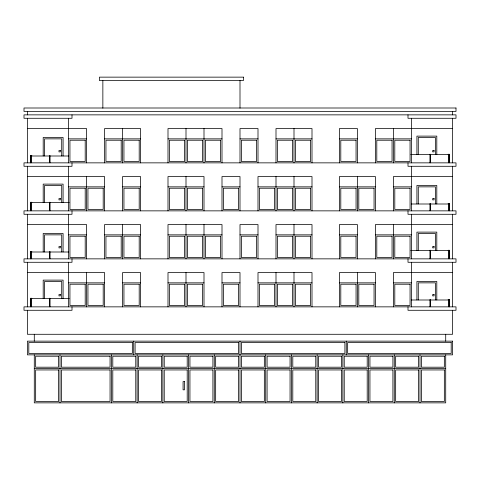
<?xml version="1.0" encoding="UTF-8"?>
<svg xmlns="http://www.w3.org/2000/svg" width="480" height="480" viewBox="0 0 480 480"><rect width="100%" height="100%" fill="white"/><g stroke="black" fill="none" stroke-linecap="round" stroke-linejoin="round"><path stroke-width="0.72" d="M430.626 154.626L448.458 154.626L448.116 154.284L449.484 154.284L449.142 154.626L449.142 162.708M430.626 204L448.458 204L448.116 203.658L449.484 203.658L449.142 204L449.142 210.858M430.626 250.626L448.458 250.626L448.116 250.284L449.484 250.284L449.142 250.626L449.142 258.708M430.626 300L448.458 300L448.116 299.658L449.484 299.658L449.142 300L449.142 306.858M27.426 128.574L86.574 128.574L86.574 162.858M452.574 128.574L375.426 128.574L375.426 162.858M68.574 138.858L86.574 138.858M104.574 138.858L140.574 138.858M168 138.858L222 138.858M240 138.858L258 138.858M276 138.858L312 138.858M339.426 138.858L357.426 138.858M375.426 138.858L411.426 138.858M410.796 154.626L429.942 154.626M30.516 162.744L30.516 155.658L31.884 155.658L31.542 156L49.374 156M50.058 156L68.574 156M27.426 176.574L104.574 176.574L104.574 210.858M452.574 176.574L393.426 176.574L393.426 210.858M68.574 186.858L104.574 186.858M122.574 186.858L140.574 186.858M168 186.858L204 186.858M222 186.858L240 186.858M258 186.858L312 186.858M339.426 186.858L375.426 186.858M393.426 186.858L411.426 186.858M30.516 210.786L30.516 202.284L31.884 202.284L31.542 202.626L49.374 202.626M50.058 202.626L69.204 202.626M411.426 204L429.942 204M27.426 224.574L86.574 224.574L86.574 258.858M452.574 224.574L375.426 224.574L375.426 258.858M68.574 234.858L86.574 234.858M104.574 234.858L140.574 234.858M168 234.858L222 234.858M240 234.858L258 234.858M276 234.858L312 234.858M339.426 234.858L357.426 234.858M375.426 234.858L411.426 234.858M410.796 250.626L429.942 250.626M30.516 258.744L30.516 251.658L31.884 251.658L31.542 252L49.374 252M50.058 252L68.574 252M27.426 272.574L104.574 272.574L104.574 306.858M452.574 272.574L393.426 272.574L393.426 306.858M68.574 282.858L104.574 282.858M122.574 282.858L140.574 282.858M168 282.858L204 282.858M222 282.858L240 282.858M258 282.858L312 282.858M339.426 282.858L375.426 282.858M393.426 282.858L411.426 282.858M30.516 306.786L30.516 298.284L31.884 298.284L31.542 298.626L49.374 298.626M50.058 298.626L69.204 298.626M411.426 300L429.942 300M34.284 368.574L445.716 368.574M30.516 155.658L30.858 156L30.858 162.858M30.516 202.284L30.858 202.626L30.858 210.708M30.516 251.658L30.858 252L30.858 258.858M30.516 298.284L30.858 298.626L30.858 306.708M452.574 111.426L452.574 114.858M452.574 118.284L452.574 162.858M452.574 166.284L452.574 210.858M452.574 214.284L452.574 258.858M452.574 262.284L452.574 306.858M452.574 310.284L452.574 334.284L27.426 334.284L27.426 310.284M449.484 154.284L449.484 162.786M449.484 203.658L449.484 210.744M449.484 250.284L449.484 258.786M449.484 299.658L449.484 306.744M448.458 154.284L448.458 162.786M448.458 203.658L448.458 210.744M448.458 250.284L448.458 258.786M448.458 299.658L448.458 306.744M445.716 334.284L445.716 341.142M445.716 354.858L445.716 402.858L34.284 402.858L34.284 354.858M436.8 154.578L436.8 136.116L416.916 136.116L416.916 154.578M436.8 203.946L436.8 185.484L416.916 185.484L416.916 203.946M436.8 250.578L436.8 232.116L416.916 232.116L416.916 250.578M436.8 299.946L436.8 281.484L416.916 281.484L416.916 299.946M435.426 154.536L435.426 137.484L418.284 137.484L418.284 154.536M435.426 203.91L435.426 186.858L418.284 186.858L418.284 203.91M435.426 250.536L435.426 233.484L418.284 233.484L418.284 250.536M435.426 299.91L435.426 282.858L418.284 282.858L418.284 299.91M430.626 162.786L430.626 154.284L429.942 154.284L429.942 162.786M430.626 210.744L430.626 203.658L429.942 203.658L429.942 210.744M430.626 258.786L430.626 250.284L429.942 250.284L429.942 258.786M430.626 306.744L430.626 299.658L429.942 299.658L429.942 306.744M420 354.858L420 402.858M411.426 118.284L411.426 162.858M411.426 166.284L411.426 210.858M411.426 214.284L411.426 258.858M411.426 262.284L411.426 306.858M408 114.858L408 118.284L456 118.284L456 114.858L24 114.858L24 118.284L72 118.284L72 114.858M408 162.858L408 166.284L456 166.284L456 162.858L24 162.858L24 166.284L72 166.284L72 162.858M408 210.858L408 214.284L456 214.284L456 210.858L24 210.858L24 214.284L72 214.284L72 210.858M408 258.858L408 262.284L456 262.284L456 258.858L24 258.858L24 262.284L72 262.284L72 258.858M408 306.858L408 310.284L456 310.284L456 306.858L24 306.858L24 310.284L72 310.284L72 306.858M394.284 354.858L394.284 402.858M393.426 128.574L393.426 162.858M393.426 224.574L393.426 258.858M375.426 210.858L375.426 176.574L339.426 176.574L339.426 210.858M375.426 306.858L375.426 272.574L339.426 272.574L339.426 306.858M368.574 354.858L368.574 402.858M357.426 162.858L357.426 128.574L339.426 128.574L339.426 162.858M357.426 176.574L357.426 210.858M357.426 258.858L357.426 224.574L339.426 224.574L339.426 258.858M357.426 272.574L357.426 306.858M346.284 341.142L346.284 354.858M342.858 354.858L342.858 402.858M317.142 354.858L317.142 402.858M312 162.858L312 128.574L276 128.574L276 162.858M312 210.858L312 176.574L258 176.574L258 210.858M312 258.858L312 224.574L276 224.574L276 258.858M312 306.858L312 272.574L258 272.574L258 306.858M294 128.574L294 162.858M294 176.574L294 210.858M294 224.574L294 258.858M294 272.574L294 306.858M291.426 354.858L291.426 402.858M276 176.574L276 210.858M276 272.574L276 306.858M265.716 354.858L265.716 402.858M258 162.858L258 128.574L240 128.574L240 162.858M258 258.858L258 224.574L240 224.574L240 258.858M240 80.574L240 108.15M240 210.858L240 176.574L222 176.574L222 210.858M240 306.858L240 272.574L222 272.574L222 306.858M240 341.142L240 402.858M222 162.858L222 128.574L168 128.574L168 162.858M222 258.858L222 224.574L168 224.574L168 258.858M214.284 354.858L214.284 402.858M204 128.574L204 162.858M204 210.858L204 176.574L168 176.574L168 210.858M204 224.574L204 258.858M204 306.858L204 272.574L168 272.574L168 306.858M188.574 354.858L188.574 402.858M186 128.574L186 162.858M186 176.574L186 210.858M186 224.574L186 258.858M186 272.574L186 306.858M162.858 354.858L162.858 402.858M140.574 162.858L140.574 128.574L104.574 128.574L104.574 162.858M140.574 210.858L140.574 176.574L122.574 176.574L122.574 210.858M140.574 258.858L140.574 224.574L104.574 224.574L104.574 258.858M140.574 306.858L140.574 272.574L122.574 272.574L122.574 306.858M137.142 354.858L137.142 402.858M133.716 341.142L133.716 354.858M122.574 128.574L122.574 162.858M122.574 224.574L122.574 258.858M111.426 354.858L111.426 402.858M102.858 80.574L102.858 108.15M86.574 176.574L86.574 210.858M86.574 272.574L86.574 306.858M68.574 118.284L68.574 162.858M68.574 166.284L68.574 210.858M68.574 214.284L68.574 258.858M68.574 262.284L68.574 306.858M63.084 155.946L63.084 137.484L43.2 137.484L43.2 155.946M63.084 202.578L63.084 184.116L43.2 184.116L43.2 202.578M63.084 251.946L63.084 233.484L43.2 233.484L43.2 251.946M63.084 298.578L63.084 280.116L43.2 280.116L43.2 298.578M61.716 155.91L61.716 138.858L44.574 138.858L44.574 155.91M61.716 202.536L61.716 185.484L44.574 185.484L44.574 202.536M61.716 251.91L61.716 234.858L44.574 234.858L44.574 251.91M61.716 298.536L61.716 281.484L44.574 281.484L44.574 298.536M60 354.858L60 402.858M50.058 162.744L50.058 155.658L49.374 155.658L49.374 162.744M50.058 210.786L50.058 202.284L49.374 202.284L49.374 210.786M50.058 258.744L50.058 251.658L49.374 251.658L49.374 258.744M50.058 306.786L50.058 298.284L49.374 298.284L49.374 306.786M34.284 334.284L34.284 341.142M31.542 155.658L31.542 162.744M31.542 202.284L31.542 210.786M31.542 251.658L31.542 258.744M31.542 298.284L31.542 306.786M27.426 111.426L27.426 114.858M27.426 118.284L27.426 162.858M27.426 166.284L27.426 210.858M27.426 214.284L27.426 258.858M27.426 262.284L27.426 306.858M243.426 77.142L99.426 77.142L99.426 80.574L243.426 80.574L243.426 77.142M456 108L24 108L24 111.426L456 111.426L456 108M85.2 140.226L69.942 140.226L69.942 161.484L85.2 161.484L85.2 140.226M121.2 140.226L105.942 140.226L105.942 161.484L121.2 161.484L121.2 140.226M139.2 140.226L123.942 140.226L123.942 161.484L139.2 161.484L139.2 140.226M184.626 140.226L169.374 140.226L169.374 161.484L184.626 161.484L184.626 140.226M202.626 140.226L187.374 140.226L187.374 161.484L202.626 161.484L202.626 140.226M220.626 140.226L205.374 140.226L205.374 161.484L220.626 161.484L220.626 140.226M256.626 140.226L241.374 140.226L241.374 161.484L256.626 161.484L256.626 140.226M292.626 140.226L277.374 140.226L277.374 161.484L292.626 161.484L292.626 140.226M310.626 140.226L295.374 140.226L295.374 161.484L310.626 161.484L310.626 140.226M356.058 140.226L340.8 140.226L340.8 161.484L356.058 161.484L356.058 140.226M392.058 140.226L376.8 140.226L376.8 161.484L392.058 161.484L392.058 140.226M410.058 140.226L394.8 140.226L394.8 161.484L410.058 161.484L410.058 140.226M60.342 150.516L58.974 150.516L58.974 151.884L60.342 151.884L60.342 150.516M434.058 150.516L432.684 150.516L432.684 151.884L434.058 151.884L434.058 150.516M85.2 188.226L69.942 188.226L69.942 209.484L85.2 209.484L85.2 188.226M103.2 188.226L87.942 188.226L87.942 209.484L103.2 209.484L103.2 188.226M139.2 188.226L123.942 188.226L123.942 209.484L139.2 209.484L139.2 188.226M184.626 188.226L169.374 188.226L169.374 209.484L184.626 209.484L184.626 188.226M202.626 188.226L187.374 188.226L187.374 209.484L202.626 209.484L202.626 188.226M238.626 188.226L223.374 188.226L223.374 209.484L238.626 209.484L238.626 188.226M274.626 188.226L259.374 188.226L259.374 209.484L274.626 209.484L274.626 188.226M292.626 188.226L277.374 188.226L277.374 209.484L292.626 209.484L292.626 188.226M310.626 188.226L295.374 188.226L295.374 209.484L310.626 209.484L310.626 188.226M356.058 188.226L340.8 188.226L340.8 209.484L356.058 209.484L356.058 188.226M374.058 188.226L358.8 188.226L358.8 209.484L374.058 209.484L374.058 188.226M410.058 188.226L394.8 188.226L394.8 209.484L410.058 209.484L410.058 188.226M60.342 198.516L58.974 198.516L58.974 199.884L60.342 199.884L60.342 198.516M434.058 198.516L432.684 198.516L432.684 199.884L434.058 199.884L434.058 198.516M85.2 236.226L69.942 236.226L69.942 257.484L85.2 257.484L85.2 236.226M121.2 236.226L105.942 236.226L105.942 257.484L121.2 257.484L121.2 236.226M139.2 236.226L123.942 236.226L123.942 257.484L139.2 257.484L139.2 236.226M184.626 236.226L169.374 236.226L169.374 257.484L184.626 257.484L184.626 236.226M202.626 236.226L187.374 236.226L187.374 257.484L202.626 257.484L202.626 236.226M220.626 236.226L205.374 236.226L205.374 257.484L220.626 257.484L220.626 236.226M256.626 236.226L241.374 236.226L241.374 257.484L256.626 257.484L256.626 236.226M292.626 236.226L277.374 236.226L277.374 257.484L292.626 257.484L292.626 236.226M310.626 236.226L295.374 236.226L295.374 257.484L310.626 257.484L310.626 236.226M356.058 236.226L340.8 236.226L340.8 257.484L356.058 257.484L356.058 236.226M392.058 236.226L376.8 236.226L376.8 257.484L392.058 257.484L392.058 236.226M410.058 236.226L394.8 236.226L394.8 257.484L410.058 257.484L410.058 236.226M60.342 246.516L58.974 246.516L58.974 247.884L60.342 247.884L60.342 246.516M434.058 246.516L432.684 246.516L432.684 247.884L434.058 247.884L434.058 246.516M85.2 284.226L69.942 284.226L69.942 305.484L85.2 305.484L85.2 284.226M103.2 284.226L87.942 284.226L87.942 305.484L103.2 305.484L103.2 284.226M139.2 284.226L123.942 284.226L123.942 305.484L139.2 305.484L139.2 284.226M184.626 284.226L169.374 284.226L169.374 305.484L184.626 305.484L184.626 284.226M202.626 284.226L187.374 284.226L187.374 305.484L202.626 305.484L202.626 284.226M238.626 284.226L223.374 284.226L223.374 305.484L238.626 305.484L238.626 284.226M274.626 284.226L259.374 284.226L259.374 305.484L274.626 305.484L274.626 284.226M292.626 284.226L277.374 284.226L277.374 305.484L292.626 305.484L292.626 284.226M310.626 284.226L295.374 284.226L295.374 305.484L310.626 305.484L310.626 284.226M356.058 284.226L340.8 284.226L340.8 305.484L356.058 305.484L356.058 284.226M374.058 284.226L358.8 284.226L358.8 305.484L374.058 305.484L374.058 284.226M410.058 284.226L394.8 284.226L394.8 305.484L410.058 305.484L410.058 284.226M60.342 294.516L58.974 294.516L58.974 295.884L60.342 295.884L60.342 294.516M434.058 294.516L432.684 294.516L432.684 295.884L434.058 295.884L434.058 294.516M452.574 341.142L27.426 341.142L27.426 354.858L452.574 354.858L452.574 341.142M132.342 342.516L28.8 342.516L28.8 353.484L132.342 353.484L132.342 342.516M238.626 342.516L135.084 342.516L135.084 353.484L238.626 353.484L238.626 342.516M344.916 342.516L241.374 342.516L241.374 353.484L344.916 353.484L344.916 342.516M451.2 342.516L347.658 342.516L347.658 353.484L451.2 353.484L451.2 342.516M58.626 356.226L35.658 356.226L35.658 367.2L58.626 367.2L58.626 356.226M110.058 356.226L61.374 356.226L61.374 367.2L110.058 367.2L110.058 356.226M135.774 356.226L112.8 356.226L112.8 367.2L135.774 367.2L135.774 356.226M161.484 356.226L138.516 356.226L138.516 367.2L161.484 367.2L161.484 356.226M187.2 356.226L164.226 356.226L164.226 367.2L187.2 367.2L187.2 356.226M212.916 356.226L189.942 356.226L189.942 367.2L212.916 367.2L212.916 356.226M238.626 356.226L215.658 356.226L215.658 367.2L238.626 367.2L238.626 356.226M264.342 356.226L241.374 356.226L241.374 367.2L264.342 367.2L264.342 356.226M290.058 356.226L267.084 356.226L267.084 367.2L290.058 367.2L290.058 356.226M315.774 356.226L292.8 356.226L292.8 367.2L315.774 367.2L315.774 356.226M341.484 356.226L318.516 356.226L318.516 367.2L341.484 367.2L341.484 356.226M367.2 356.226L344.226 356.226L344.226 367.2L367.2 367.2L367.2 356.226M392.916 356.226L369.942 356.226L369.942 367.2L392.916 367.2L392.916 356.226M418.626 356.226L395.658 356.226L395.658 367.2L418.626 367.2L418.626 356.226M444.342 356.226L421.374 356.226L421.374 367.2L444.342 367.2L444.342 356.226M58.626 369.942L35.658 369.942L35.658 401.484L58.626 401.484L58.626 369.942M110.058 369.942L61.374 369.942L61.374 401.484L110.058 401.484L110.058 369.942M135.774 369.942L112.8 369.942L112.8 401.484L135.774 401.484L135.774 369.942M161.484 369.942L138.516 369.942L138.516 401.484L161.484 401.484L161.484 369.942M187.2 369.942L164.226 369.942L164.226 401.484L187.2 401.484L187.2 369.942M212.916 369.942L189.942 369.942L189.942 401.484L212.916 401.484L212.916 369.942M238.626 369.942L215.658 369.942L215.658 401.484L238.626 401.484L238.626 369.942M264.342 369.942L241.374 369.942L241.374 401.484L264.342 401.484L264.342 369.942M290.058 369.942L267.084 369.942L267.084 401.484L290.058 401.484L290.058 369.942M315.774 369.942L292.8 369.942L292.8 401.484L315.774 401.484L315.774 369.942M341.484 369.942L318.516 369.942L318.516 401.484L341.484 401.484L341.484 369.942M367.2 369.942L344.226 369.942L344.226 401.484L367.2 401.484L367.2 369.942M392.916 369.942L369.942 369.942L369.942 401.484L392.916 401.484L392.916 369.942M418.626 369.942L395.658 369.942L395.658 401.484L418.626 401.484L418.626 369.942M444.342 369.942L421.374 369.942L421.374 401.484L444.342 401.484L444.342 369.942M184.458 381.6L183.084 381.6L183.084 389.826L184.458 389.826L184.458 381.6"/></g></svg>
